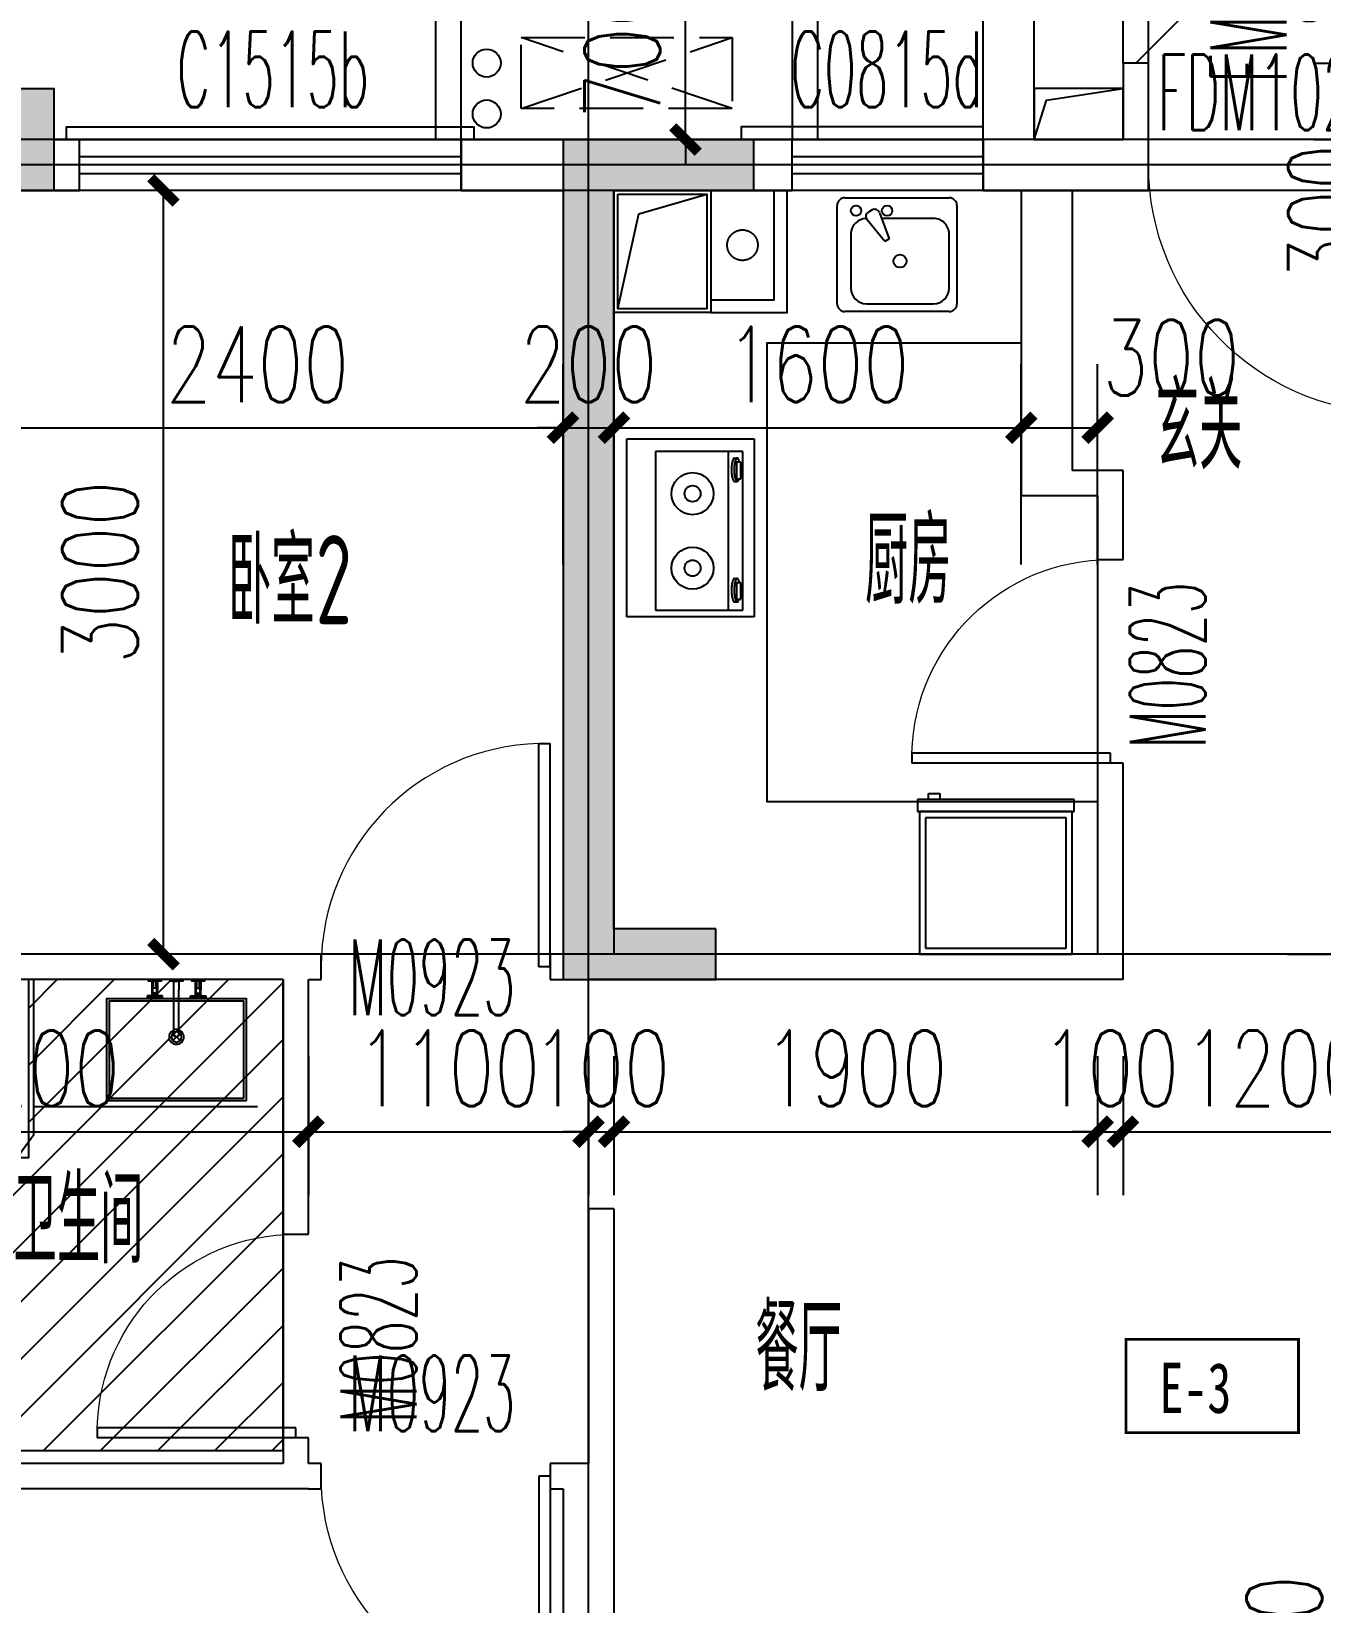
# Model space of a CAD drawing. Extents: x -59851 to 653804, y -249523 to 437614.
# Drawn here: x -29302 to -24238, y 12159 to 18330 of the extents above; entities that cross this region are included whole.
import ezdxf

# ---------------------------------------------------------------- set-up
doc = ezdxf.new("R2010")
doc.units = 0
doc.header["$LTSCALE"] = 1000
doc.header["$MEASUREMENT"] = 0
for name, pattern in [('CONTINOUS', [0]), ('DASH', [0.35, 0.25, -0.1]), ('PS', [3200, 1500, -200, 1500])]:
    doc.linetypes.add(name, pattern=pattern)
for name, color, linetype in [('_S-YS(雨水管)', 3, 'Continuous'), ('_S-空调立管', 7, 'Continuous'), ('A-Lvtry（卫生间）', 5, 'Continuous'), ('A-Lvtry（厨房）', 5, 'CONTINOUS'), ('A-洞口', 105, 'Continuous'), ('A-烟气道', 105, 'Continuous'), ('A-空调室外机', 5, 'DASH'), ('A-第三道尺寸线', 105, 'Continuous'), ('A-线脚看线', 9, 'Continuous'), ('A-降板区域', 251, 'Continuous'), ('DOOR_FIRE', 4, 'Continuous'), ('DOOR_FIRE_TEXT', 7, 'Continuous'), ('DOTE', 16, 'Continuous'), ('PS', 6, 'PS'), ('PUB_HATCH', 8, 'Continuous'), ('PUB_TEXT', 7, 'Continuous'), ('WALL', 2, 'Continuous'), ('WINDOW', 4, 'Continuous'), ('WINDOW_TEXT', 7, 'Continuous'), ('剪力墙', 6, 'Continuous'), ('户型标示', 7, 'Continuous'), ('栏杆', 142, 'Continuous')]:
    doc.layers.add(name, color=color, linetype=linetype)
doc.layers.add('A-area(算全面积)', color=21, linetype='Continuous', plot=False)
doc.layers.add('A-area(算半面积)', color=23, linetype='Continuous', plot=False)
doc.styles.add('_TCH_DIM_T3', font='SIMPLEX.shx', dxfattribs={"width": 0.705882, "bigfont": 'GBCBIG.shx'})
doc.styles.add('_TCH_WINDOW', font='SIMPLEX.shx', dxfattribs={"width": 0.7, "height": 3.5, "bigfont": 'GBCBIG.shx'})
doc.styles.get("Standard").update_dxf_attribs({"font": 'gbenor.shx', "width": 0.7, "bigfont": 'gbcbig.shx'})
doc.styles.add('黑体', font='simhei.ttf', dxfattribs={"width": 0.7})
doc.dimstyles.new('_TCH_ARCH&&100', dxfattribs={"dimtxt": 297.5, "dimasz": 100, "dimexe": 250, "dimexo": 300, "dimgap": 100, "dimtad": 1, "dimdec": 0, "dimzin": 0, "dimdsep": 46, "dimtxsty": '_TCH_DIM_T3', "dimblk": 'ARCHTICK', "dimcen": 0.09, "dimclrt": 7, "dimazin": 2, "dimtfac": 1, "dimtdec": 0, "dimtix": 1, "dimtmove": 2, "dimatfit": 3, "dimfxl": 0, "dimtolj": 1, "dimtzin": 0, "dimarcsym": 0})

# ---------------------------------------------------------------- blocks, each defined once
blk = doc.blocks.new('jgjlq030328')
at = {"layer": 'PUB_HATCH'}
for points in [[(-276135, 17211.9), (-275535, 17211.9), (-275535, 16811.9), (-276135, 16811.9)], [(-272935, 13911.9), (-273335, 13911.9), (-273335, 16811.9), (-272785, 16811.9), (-272785, 17011.9), (-273535, 17011.9), (-273535, 13711.9), (-273335, 13711.9), (-272935, 13711.9)]]:
    blk.add_hatch(color=256, dxfattribs=at).paths.add_polyline_path(points)
at = {"layer": '剪力墙'}
for points in [[(-276135, 17211.9), (-275535, 17211.9), (-275535, 16811.9), (-276135, 16811.9)], [(-272935, 13911.9), (-273335, 13911.9), (-273335, 16811.9), (-272785, 16811.9), (-272785, 17011.9), (-273535, 17011.9), (-273535, 13711.9), (-273335, 13711.9), (-272935, 13711.9)]]:
    blk.add_lwpolyline(points, close=True, dxfattribs=at)
blk = doc.blocks.new('zhouxianssceng0329')
at = {"layer": 'DOTE'}
for p, q in [((-27113.7, 132089.9), (-27113.7, 156469.4)), ((-3313.7, 143398.2), (-44988.6, 143398.2)), ((5501.3, 143298.2), (-44988.6, 143298.2)), ((5501.3, 140298.2), (-44988.6, 140298.2))]:
    blk.add_line(p, q, dxfattribs=at)
blk = doc.blocks.new('ktswaj')
at = {"linetype": 'DASH'}
blk.add_lwpolyline([(15990.1, 179082.6), (15990.1, 178253.3), (16268.4, 178253.3), (16268.4, 179082.6)], close=True, dxfattribs=at)
for points in [[(15990.1, 179082.6), (16268.4, 178253.3)], [(15990.1, 178253.3), (16268.4, 179082.6)]]:
    blk.add_lwpolyline(points, dxfattribs=at)
blk = doc.blocks.new('A3ktsjw')
at = {"layer": '栏杆'}
for points in [[(-26114.3, 169534.8), (-26114.3, 170234.8), (-24614.3, 170234.8), (-24614.3, 169534.8)], [(-26014.3, 169534.8), (-26014.3, 170134.8), (-24714.3, 170134.8), (-24714.3, 169534.8)]]:
    blk.add_lwpolyline(points, dxfattribs=at)
at = {"layer": 'A-空调室外机', "extrusion": (0, 0, -1), "zscale": -1, "rotation": 90}
blk.add_blockref('ktswaj', (204032.2, 153666.4), dxfattribs=at)
blk = doc.blocks.new('ssxianjiao0329')
at = {"layer": 'A-线脚看线'}
for points in [[(-29163.7, 143498.2), (-29163.7, 143548.2), (-27563.7, 143548.2), (-27563.7, 143498.2)], [(-25563.6, 143498.2), (-25563.6, 143548.2), (-26513.6, 143548.2), (-26513.6, 143498.2)]]:
    blk.add_lwpolyline(points, dxfattribs=at)
blk = doc.blocks.new('$DorLib2D$00000116')
at = {"color": 0}
for p, q in [((-0.5, 0), (-0.1464, 0.3536)), ((0.5, 0), (0.1464, 0.3536))]:
    blk.add_line(p, q, dxfattribs=at)
for centre, start, end in [((-0.5, 0), 0, 45), ((0.5, 0), 135, 180)]:
    blk.add_arc(centre, 0.5, start, end, dxfattribs=at)
blk = doc.blocks.new('hhhhxintongqutong0329')
at = {"layer": 'A-area(算全面积)'}
blk.add_lwpolyline([(-37213.7, 20182.6), (-37213.7, 20182.6), (-37213.7, 20182.6), (-37213.7, 16782.6), (-34663.7, 16782.6), (-34663.7, 16782.6), (-33413.7, 16782.6), (-33413.7, 16782.6), (-31813.7, 16782.6), (-31813.7, 16982.6), (-31213.7, 16982.6), (-31213.7, 13682.6), (-29813.7, 13682.6), (-29813.7, 16982.6), (-29213.7, 16982.6), (-29213.7, 16782.6), (-27713.6, 16782.6), (-27713.6, 16782.6), (-26463.7, 16782.6), (-26463.7, 16782.6), (-25563.6, 16782.6), (-25563.7, 18382.6), (-22113.7, 18382.6), (-22113.7, 20182.6)], close=True, dxfattribs=at)
at = {"layer": 'A-洞口'}
blk.add_lwpolyline([(-25013.7, 16982.6), (-25363.7, 16982.6), (-25363.7, 16782.6), (-25013.7, 16782.6)], close=True, dxfattribs=at)
blk.add_lwpolyline([(-25363.7, 16782.6), (-25314, 16936.8), (-25013.7, 16982.6)], dxfattribs=at)
at = {"layer": 'DOOR_FIRE'}
for p, q in [((-25013.7, 17082.6), (-25013.7, 17882.6)), ((-24913.7, 17082.6), (-24913.7, 17882.6))]:
    blk.add_line(p, q, dxfattribs=at)
at = {"layer": 'WALL'}
for p, q in [((-25563.7, 16582.6), (-25563.7, 18382.6)), ((-25363.7, 16782.6), (-25363.7, 18182.6)), ((-24913.7, 17082.6), (-25013.7, 17082.6)), ((-25013.7, 17082.6), (-25013.7, 16782.6)), ((-24913.7, 16582.6), (-24913.7, 17082.6)), ((-25363.7, 16782.6), (-25013.7, 16782.6)), ((-25563.7, 16582.6), (-24913.7, 16582.6))]:
    blk.add_line(p, q, dxfattribs=at)
at = {"layer": 'DOOR_FIRE', "xscale": -800, "yscale": 800, "zscale": 100, "rotation": 270}
blk.add_blockref('$DorLib2D$00000116', (-24963.7, 17482.6), dxfattribs=at)
at = {"layer": 'DOOR_FIRE_TEXT', "style": '_TCH_WINDOW', "width": 0.494118}
blk.add_text('FM', height=297.5, rotation=90, dxfattribs=at).set_placement((-24372.4, 17004.6))
blk = doc.blocks.new('zt1')
at = {"layer": 'A-Lvtry（卫生间）', "linetype": 'Continuous'}
for p, q in [((-700, 0), (0, 0)), ((-700, -500), (-700, 0)), ((0, 0), (0, -500)), ((0, -500), (-700, -500))]:
    blk.add_line(p, q, dxfattribs=at)
at = {"layer": 'A-Lvtry（卫生间）'}
for p, q in [((-673.5, -113.1), (-673.5, -455.5)), ((-50.7, -113.1), (-673.5, -113.1)), ((-50.7, -455.5), (-50.7, -113.1)), ((-673.5, -399.8), (-50.7, -399.8)), ((-640.9, -422.1), (-640.8, -433.8)), ((-565.7, -431.5), (-630.4, -431.5)), ((-630.4, -431.5), (-630.4, -448.2)), ((-565.7, -448.2), (-565.7, -431.5)), ((-549.1, -423.2), (-549.1, -433.7)), ((-167.9, -422.1), (-167.8, -433.8)), ((-157.4, -431.5), (-157.4, -448.2)), ((-92.7, -431.5), (-157.4, -431.5)), ((-92.7, -448.2), (-92.7, -431.5)), ((-76.1, -423.2), (-76.1, -433.7)), ((-673.5, -455.5), (-50.7, -455.5)), ((-630.4, -448.2), (-565.7, -448.2)), ((-157.4, -448.2), (-92.7, -448.2))]:
    blk.add_line(p, q, dxfattribs=at)
for points in [[(-549.1, -423.2, 0.259034), (-551, -419.8, 0.076276), (-562.5, -414.9, 0.036515), (-576.1, -412.4, 0.026615), (-594.9, -411.4, 0.026615), (-613.8, -412.4, 0.036515), (-627.3, -414.9, 0.076276), (-638.9, -419.8, 0.259034), (-640.8, -423.2, 0.078462), (-640.6, -424.5, 0.056762)], [(-549.1, -433.7, 0.259034), (-551, -430.3, 0.076276), (-562.5, -425.4, 0.036515), (-576.1, -422.9, 0.026615), (-594.9, -421.9, 0.026615), (-613.8, -422.9, 0.036515), (-627.3, -425.4, 0.076276), (-638.9, -430.3, 0.259034), (-640.8, -433.7, 0.259034), (-638.9, -437.2, 0.056762), (-630.4, -441.2, 0.036515)], [(-76.1, -423.2, 0.259034), (-78, -419.8, 0.076276), (-89.5, -414.9, 0.036515), (-103.1, -412.4, 0.026615), (-121.9, -411.4, 0.026615), (-140.8, -412.4, 0.036515), (-154.3, -414.9, 0.076276), (-165.9, -419.8, 0.259034), (-167.8, -423.2, 0.078462), (-167.6, -424.5, 0.056762)], [(-76.1, -433.7, 0.259034), (-78, -430.3, 0.076276), (-89.5, -425.4, 0.036515), (-103.1, -422.9, 0.026615), (-121.9, -421.9, 0.026615), (-140.8, -422.9, 0.036515), (-154.3, -425.4, 0.076276), (-165.9, -430.3, 0.259034), (-167.8, -433.7, 0.259034), (-165.9, -437.2, 0.056762), (-157.4, -441.2, 0.036515)], [(-565.7, -442.9, 0.008736), (-562.5, -442.1, 0.076276), (-551, -437.2, 0.259034), (-549.1, -433.7, 0.259034)], [(-92.7, -442.9, 0.008736), (-89.5, -442.1, 0.076276), (-78, -437.2, 0.259034), (-76.1, -433.7, 0.259034)]]:
    blk.add_lwpolyline(points, format="xyb", dxfattribs=at)
at = {"layer": 'A-Lvtry（卫生间）', "linetype": 'Continuous'}
for centre, radius in [((-508.4, -258.5), 82.5), ((-215.8, -258.5), 82.5), ((-508.4, -258.5), 31.6), ((-215.8, -258.5), 31.6)]:
    blk.add_circle(centre, radius, dxfattribs=at)
at = {"layer": 'A-Lvtry（卫生间）', "width": 0.8, "flags": 9}
for tag in ['YSIZE', 'XSIZE']:
    blk.add_attdef(tag, (-350, 0), '', height=0.5, dxfattribs=at)
blk = doc.blocks.new('t4')
at = {"layer": 'A-Lvtry（卫生间）'}
for p, q in [((3876514.8, 2551819.5), (3876514.8, 2552229.1)), ((3876545.3, 2552259.6), (3876931.4, 2552259.6)), ((3876961.9, 2552229.1), (3876961.9, 2551819.5)), ((3876819.6, 2552205.6), (3876606.3, 2552205.6)), ((3876545.3, 2552144.6), (3876545.3, 2551880.5)), ((3876790.3, 2552072.2), (3876875.1, 2552142)), ((3876913.8, 2552122.3), (3876905.6, 2552136.5)), ((3876800.4, 2552054.6), (3876790.3, 2552072.2)), ((3876903.3, 2552093.1), (3876800.4, 2552054.6)), ((3876880.6, 2551880.5), (3876880.6, 2552084.6)), ((3876931.4, 2551789), (3876545.3, 2551789)), ((3876606.3, 2551819.5), (3876819.6, 2551819.5))]:
    blk.add_line(p, q, dxfattribs=at)
for centre, major_axis, start_param, end_param in [((3876545.3, 2552229.1), (-21.6, 21.6), -0.785398, 0.785398), ((3876931.4, 2552229.1), (-21.6, 21.6), 3.926991, 5.497787), ((3876606.3, 2552144.6), (-43.1, 43.1), -0.785398, 0.785398), ((3876819.6, 2552144.6), (43.1, 43.1), 5.497787, 7.068583), ((3876911.1, 2552185.3), (-14.4, 14.4), 4.712389, 10.995574), ((3876888, 2552126.3), (14.4, 14.4), 6.021386, 7.757331), ((3876896.2, 2552112.2), (-14.4, 14.4), 2.714645, 4.45059), ((3876713, 2552012.6), (18, 18), 6.283185283897186, 12.56637059107677), ((3876911.1, 2552063.4), (14.4, 14.4), 6.283185283893945, 12.56637059107353), ((3876606.3, 2551880.5), (-43.1, 43.1), 0.785398, 2.356194), ((3876819.6, 2551880.5), (-43.1, 43.1), 2.356194, 3.926991), ((3876545.3, 2551819.5), (21.6, 21.6), 2.356194, 3.926991), ((3876931.4, 2551819.5), (-21.6, 21.6), 2.356194, 3.926991)]:
    blk.add_ellipse(centre, major_axis=major_axis, ratio=1, start_param=start_param, end_param=end_param, dxfattribs=at)
blk = doc.blocks.new('BX1')
at = {"layer": 'A-Lvtry（卫生间）'}
for p, q in [((-560, 8), (-607.7, 8)), ((-607.7, 8), (-607.7, -608)), ((-560, -608), (-560, 8)), ((0, 0), (-560, 0)), ((0, -600), (0, 0)), ((-560, 0), (-560, -600)), ((-24, -24), (-536, -24)), ((-536, -24), (-536, -576)), ((-24, -576), (-24, -24)), ((-631.1, -564.3), (-631.1, -520)), ((-631.1, -520), (-607.7, -520)), ((-607.7, -520), (-607.7, -564.3)), ((-607.7, -564.3), (-631.1, -564.3)), ((-607.7, -608), (-560, -608)), ((-560, -600), (0, -600)), ((-536, -576), (-24, -576))]:
    blk.add_line(p, q, dxfattribs=at)
blk = doc.blocks.new('A$C12CE3BE6')
at = {"ltscale": 10}
for p, q in [((180, 469), (200, 469)), ((180, 412), (180, 435)), ((182.5, 422), (182.5, 442)), ((197.5, 442), (182.5, 442)), ((184.5, 442), (184.5, 469)), ((195.5, 442), (195.5, 469)), ((197.5, 422), (197.5, 442)), ((200, 412), (200, 435)), ((285.2, 469), (265.2, 469)), ((265.2, 260), (265.2, 435)), ((285.2, 260), (285.2, 435)), ((370, 469), (350, 469)), ((350, 412), (350, 435)), ((352.5, 422), (352.5, 442)), ((352.5, 442), (367.5, 442)), ((354.5, 442), (354.5, 469)), ((365.5, 442), (365.5, 469)), ((367.5, 422), (367.5, 442)), ((370, 412), (370, 435)), ((220, 412), (160, 412)), ((160, 412), (160, 405)), ((220, 405), (160, 405)), ((197.5, 422), (182.5, 422)), ((187, 412), (187, 422)), ((193, 412), (193, 422)), ((220, 405), (220, 412)), ((330, 412), (390, 412)), ((330, 405), (330, 412)), ((330, 405), (390, 405)), ((352.5, 422), (367.5, 422)), ((357, 412), (357, 422)), ((363, 412), (363, 422)), ((390, 412), (390, 405))]:
    blk.add_line(p, q, dxfattribs=at)
for p, q in [((260.9, 235.9), (289.1, 264.1)), ((260.9, 264.1), (289.1, 235.9))]:
    blk.add_line(p, q)
for points in [[(200, 435), (200, 469), (215, 469), (215, 475), (165, 475), (165, 469), (180, 469), (180, 435)], [(285.2, 435), (285.2, 469), (299.8, 469), (299.8, 475), (250.2, 475), (250.2, 469), (265.2, 469), (265.2, 435)], [(370, 435), (370, 469), (385, 469), (385, 475), (335, 475), (335, 469), (350, 469), (350, 435)]]:
    blk.add_lwpolyline(points, dxfattribs=at)
for points in [[(0, 0), (0, 400), (550, 400), (550, 0)], [(10, 10), (10, 390), (540, 390), (540, 10)]]:
    blk.add_lwpolyline(points, close=True)
for centre in [(190, 408.5), (360, 408.5)]:
    blk.add_circle(centre, 3.5, dxfattribs=at)
for radius in [29.1, 20]:
    blk.add_circle((275, 250), radius)
blk.add_arc((275.2, 260), 10, 180, 0, dxfattribs=at)
blk = doc.blocks.new('$DorLib2D$00000001')
for p, q in [((0.45, 0.975), (0.5, 0.975)), ((0.45, 0), (0.45, 0.975)), ((0.5, 0), (0.5, 0.975)), ((0.5, 0), (0.45, 0))]:
    blk.add_line(p, q)
at = {"lineweight": 13}
blk.add_arc((0.475, 0), 0.975, 91.46928, 180, dxfattribs=at)
blk = doc.blocks.new('$TCHSYS$WIN2D')
for p, q in [((-0.5, 0.5), (0.5, 0.5)), ((-0.5, 0.5), (-0.5, -0.5)), ((0.5, 0.5), (0.5, -0.5)), ((0.5, 0.1667), (-0.5, 0.1667)), ((0.5, -0.1667), (-0.5, -0.1667)), ((-0.5, -0.5), (0.5, -0.5))]:
    blk.add_line(p, q)
blk = doc.blocks.new('_ArchTick')
at = {"color": 0, "linetype": 'ByBlock', "const_width": 0.4}
blk.add_lwpolyline([(-0.5, -0.5), (0.5, 0.5)], dxfattribs=at)
blk = doc.blocks.new('*D742')
at = {"layer": 'A-第三道尺寸线', "color": 0, "lineweight": -2, "transparency": 16777216}
for p, q in [((-70533, -37901.8), (-70047.2, -37901.8)), ((-70297.2, -43501.8), (-70297.2, -37901.8)), ((-70533, -43501.8), (-70047.2, -43501.8))]:
    blk.add_line(p, q, dxfattribs=at)
at = {"layer": 'Defpoints', "color": 0, "transparency": 16777216}
for p in [(-70833, -37901.8), (-70297.2, -37901.8), (-70833, -43501.8)]:
    blk.add_point(p, dxfattribs=at)
at = {"layer": 'A-第三道尺寸线', "color": 0, "lineweight": -2, "transparency": 16777216, "xscale": 100, "yscale": 100, "zscale": 100}
for p, rotation in [((-70297.2, -37901.8), 90), ((-70297.2, -43501.8), 270)]:
    blk.add_blockref('_ArchTick', p, dxfattribs=dict(at, rotation=rotation))
at = {"layer": 'A-第三道尺寸线', "color": 7, "transparency": 16777216, "insert": (-70546, -40701.8), "char_height": 297.5, "attachment_point": 5, "rotation": 90, "style": '_TCH_DIM_T3'}
blk.add_mtext('\\A1;5600', dxfattribs=at)
blk = doc.blocks.new('*D743')
at = {"layer": 'A-第三道尺寸线', "color": 0, "lineweight": -2, "transparency": 16777216}
for p, q in [((-75779, -36371.8), (-75779, -35584)), ((-73379, -36371.8), (-73379, -35584)), ((-75779, -35834), (-73379, -35834))]:
    blk.add_line(p, q, dxfattribs=at)
at = {"layer": 'Defpoints', "color": 0, "transparency": 16777216}
for p in [(-73379, -35834), (-75779, -36671.8), (-73379, -36671.8)]:
    blk.add_point(p, dxfattribs=at)
at = {"layer": 'A-第三道尺寸线', "color": 0, "lineweight": -2, "transparency": 16777216, "xscale": 100, "yscale": 100, "zscale": 100, "rotation": 180}
blk.add_blockref('_ArchTick', (-75779, -35834), dxfattribs=at)
at = {"layer": 'A-第三道尺寸线', "color": 0, "lineweight": -2, "transparency": 16777216, "xscale": 100, "yscale": 100, "zscale": 100}
blk.add_blockref('_ArchTick', (-73379, -35834), dxfattribs=at)
at = {"layer": 'A-第三道尺寸线', "color": 7, "transparency": 16777216, "insert": (-74579, -35585.2), "char_height": 297.5, "attachment_point": 5, "style": '_TCH_DIM_T3'}
blk.add_mtext('\\A1;2400', dxfattribs=at)
blk = doc.blocks.new('*D744')
at = {"layer": 'A-第三道尺寸线', "color": 0, "lineweight": -2, "transparency": 16777216}
for p, q in [((-73379, -36371.8), (-73379, -35584)), ((-73179, -36371.8), (-73179, -35584)), ((-73379, -35834), (-73479, -35834)), ((-73379, -35834), (-73179, -35834)), ((-73179, -35834), (-73079, -35834))]:
    blk.add_line(p, q, dxfattribs=at)
at = {"layer": 'Defpoints', "color": 0, "transparency": 16777216}
for p in [(-73179, -35834), (-73379, -36671.8), (-73179, -36671.8)]:
    blk.add_point(p, dxfattribs=at)
at = {"layer": 'A-第三道尺寸线', "color": 0, "lineweight": -2, "transparency": 16777216, "xscale": 100, "yscale": 100, "zscale": 100}
blk.add_blockref('_ArchTick', (-73379, -35834), dxfattribs=at)
at = {"layer": 'A-第三道尺寸线', "color": 0, "lineweight": -2, "transparency": 16777216, "xscale": 100, "yscale": 100, "zscale": 100, "rotation": 180}
blk.add_blockref('_ArchTick', (-73179, -35834), dxfattribs=at)
at = {"layer": 'A-第三道尺寸线', "color": 7, "transparency": 16777216, "insert": (-73279, -35585.2), "char_height": 297.5, "attachment_point": 5, "style": '_TCH_DIM_T3'}
blk.add_mtext('\\A1;200', dxfattribs=at)
blk = doc.blocks.new('*D745')
at = {"layer": 'A-第三道尺寸线', "color": 0, "lineweight": -2, "transparency": 16777216}
for p, q in [((-73179, -36371.8), (-73179, -35584)), ((-71579, -36371.8), (-71579, -35584)), ((-73179, -35834), (-71579, -35834))]:
    blk.add_line(p, q, dxfattribs=at)
at = {"layer": 'Defpoints', "color": 0, "transparency": 16777216}
for p in [(-71579, -35834), (-73179, -36671.8), (-71579, -36671.8)]:
    blk.add_point(p, dxfattribs=at)
at = {"layer": 'A-第三道尺寸线', "color": 0, "lineweight": -2, "transparency": 16777216, "xscale": 100, "yscale": 100, "zscale": 100, "rotation": 180}
blk.add_blockref('_ArchTick', (-73179, -35834), dxfattribs=at)
at = {"layer": 'A-第三道尺寸线', "color": 0, "lineweight": -2, "transparency": 16777216, "xscale": 100, "yscale": 100, "zscale": 100}
blk.add_blockref('_ArchTick', (-71579, -35834), dxfattribs=at)
at = {"layer": 'A-第三道尺寸线', "color": 7, "transparency": 16777216, "insert": (-72379, -35585.2), "char_height": 297.5, "attachment_point": 5, "style": '_TCH_DIM_T3'}
blk.add_mtext('\\A1;1600', dxfattribs=at)
blk = doc.blocks.new('*D746')
at = {"layer": 'A-第三道尺寸线', "color": 0, "lineweight": -2, "transparency": 16777216}
for p, q in [((-71579, -36371.8), (-71579, -35584)), ((-71279, -36371.8), (-71279, -35584)), ((-71579, -35834), (-71279, -35834))]:
    blk.add_line(p, q, dxfattribs=at)
at = {"layer": 'Defpoints', "color": 0, "transparency": 16777216}
for p in [(-71279, -35834), (-71579, -36671.8), (-71279, -36671.8)]:
    blk.add_point(p, dxfattribs=at)
at = {"layer": 'A-第三道尺寸线', "color": 0, "lineweight": -2, "transparency": 16777216, "xscale": 100, "yscale": 100, "zscale": 100, "rotation": 180}
blk.add_blockref('_ArchTick', (-71579, -35834), dxfattribs=at)
at = {"layer": 'A-第三道尺寸线', "color": 0, "lineweight": -2, "transparency": 16777216, "xscale": 100, "yscale": 100, "zscale": 100}
blk.add_blockref('_ArchTick', (-71279, -35834), dxfattribs=at)
at = {"layer": 'A-第三道尺寸线', "color": 7, "transparency": 16777216, "insert": (-70990, -35559), "char_height": 297.5, "attachment_point": 5, "style": '_TCH_DIM_T3'}
blk.add_mtext('\\A1;300', dxfattribs=at)
blk = doc.blocks.new('*D747')
at = {"layer": 'A-第三道尺寸线', "color": 0, "lineweight": -2, "transparency": 16777216}
for p, q in [((-76579, -38301.8), (-76579, -38849)), ((-74379, -38301.8), (-74379, -38849)), ((-76579, -38599), (-74379, -38599))]:
    blk.add_line(p, q, dxfattribs=at)
at = {"layer": 'Defpoints', "color": 0, "transparency": 16777216}
for p in [(-76579, -38001.8), (-74379, -38001.8), (-74379, -38599)]:
    blk.add_point(p, dxfattribs=at)
at = {"layer": 'A-第三道尺寸线', "color": 0, "lineweight": -2, "transparency": 16777216, "xscale": 100, "yscale": 100, "zscale": 100, "rotation": 180}
blk.add_blockref('_ArchTick', (-76579, -38599), dxfattribs=at)
at = {"layer": 'A-第三道尺寸线', "color": 0, "lineweight": -2, "transparency": 16777216, "xscale": 100, "yscale": 100, "zscale": 100}
blk.add_blockref('_ArchTick', (-74379, -38599), dxfattribs=at)
at = {"layer": 'A-第三道尺寸线', "color": 7, "transparency": 16777216, "insert": (-75479, -38350.2), "char_height": 297.5, "attachment_point": 5, "style": '_TCH_DIM_T3'}
blk.add_mtext('\\A1;2200', dxfattribs=at)
blk = doc.blocks.new('*D748')
at = {"layer": 'A-第三道尺寸线', "color": 0, "lineweight": -2, "transparency": 16777216}
for p, q in [((-74379, -38301.8), (-74379, -38849)), ((-73279, -38301.8), (-73279, -38849)), ((-74379, -38599), (-73279, -38599))]:
    blk.add_line(p, q, dxfattribs=at)
at = {"layer": 'Defpoints', "color": 0, "transparency": 16777216}
for p in [(-74379, -38001.8), (-73279, -38001.8), (-73279, -38599)]:
    blk.add_point(p, dxfattribs=at)
at = {"layer": 'A-第三道尺寸线', "color": 0, "lineweight": -2, "transparency": 16777216, "xscale": 100, "yscale": 100, "zscale": 100, "rotation": 180}
blk.add_blockref('_ArchTick', (-74379, -38599), dxfattribs=at)
at = {"layer": 'A-第三道尺寸线', "color": 0, "lineweight": -2, "transparency": 16777216, "xscale": 100, "yscale": 100, "zscale": 100}
blk.add_blockref('_ArchTick', (-73279, -38599), dxfattribs=at)
at = {"layer": 'A-第三道尺寸线', "color": 7, "transparency": 16777216, "insert": (-73829, -38350.2), "char_height": 297.5, "attachment_point": 5, "style": '_TCH_DIM_T3'}
blk.add_mtext('\\A1;1100', dxfattribs=at)
blk = doc.blocks.new('*D749')
at = {"layer": 'A-第三道尺寸线', "color": 0, "lineweight": -2, "transparency": 16777216}
for p, q in [((-73279, -38301.8), (-73279, -38849)), ((-73179, -38301.8), (-73179, -38849)), ((-73279, -38599), (-73379, -38599)), ((-73279, -38599), (-73179, -38599)), ((-73179, -38599), (-73079, -38599))]:
    blk.add_line(p, q, dxfattribs=at)
at = {"layer": 'Defpoints', "color": 0, "transparency": 16777216}
for p in [(-73279, -38001.8), (-73179, -38001.8), (-73179, -38599)]:
    blk.add_point(p, dxfattribs=at)
at = {"layer": 'A-第三道尺寸线', "color": 0, "lineweight": -2, "transparency": 16777216, "xscale": 100, "yscale": 100, "zscale": 100}
blk.add_blockref('_ArchTick', (-73279, -38599), dxfattribs=at)
at = {"layer": 'A-第三道尺寸线', "color": 0, "lineweight": -2, "transparency": 16777216, "xscale": 100, "yscale": 100, "zscale": 100, "rotation": 180}
blk.add_blockref('_ArchTick', (-73179, -38599), dxfattribs=at)
at = {"layer": 'A-第三道尺寸线', "color": 7, "transparency": 16777216, "insert": (-73229, -38350.2), "char_height": 297.5, "attachment_point": 5, "style": '_TCH_DIM_T3'}
blk.add_mtext('\\A1;100', dxfattribs=at)
blk = doc.blocks.new('*D750')
at = {"layer": 'A-第三道尺寸线', "color": 0, "lineweight": -2, "transparency": 16777216}
for p, q in [((-73179, -38301.8), (-73179, -38849)), ((-71279, -38301.8), (-71279, -38849)), ((-73179, -38599), (-71279, -38599))]:
    blk.add_line(p, q, dxfattribs=at)
at = {"layer": 'Defpoints', "color": 0, "transparency": 16777216}
for p in [(-73179, -38001.8), (-71279, -38001.8), (-71279, -38599)]:
    blk.add_point(p, dxfattribs=at)
at = {"layer": 'A-第三道尺寸线', "color": 0, "lineweight": -2, "transparency": 16777216, "xscale": 100, "yscale": 100, "zscale": 100, "rotation": 180}
blk.add_blockref('_ArchTick', (-73179, -38599), dxfattribs=at)
at = {"layer": 'A-第三道尺寸线', "color": 0, "lineweight": -2, "transparency": 16777216, "xscale": 100, "yscale": 100, "zscale": 100}
blk.add_blockref('_ArchTick', (-71279, -38599), dxfattribs=at)
at = {"layer": 'A-第三道尺寸线', "color": 7, "transparency": 16777216, "insert": (-72229, -38350.2), "char_height": 297.5, "attachment_point": 5, "style": '_TCH_DIM_T3'}
blk.add_mtext('\\A1;1900', dxfattribs=at)
blk = doc.blocks.new('*D751')
at = {"layer": 'A-第三道尺寸线', "color": 0, "lineweight": -2, "transparency": 16777216}
for p, q in [((-71279, -38301.8), (-71279, -38849)), ((-71179, -38301.8), (-71179, -38849)), ((-71279, -38599), (-71379, -38599)), ((-71279, -38599), (-71179, -38599)), ((-71179, -38599), (-71079, -38599))]:
    blk.add_line(p, q, dxfattribs=at)
at = {"layer": 'Defpoints', "color": 0, "transparency": 16777216}
for p in [(-71279, -38001.8), (-71179, -38001.8), (-71179, -38599)]:
    blk.add_point(p, dxfattribs=at)
at = {"layer": 'A-第三道尺寸线', "color": 0, "lineweight": -2, "transparency": 16777216, "xscale": 100, "yscale": 100, "zscale": 100}
blk.add_blockref('_ArchTick', (-71279, -38599), dxfattribs=at)
at = {"layer": 'A-第三道尺寸线', "color": 0, "lineweight": -2, "transparency": 16777216, "xscale": 100, "yscale": 100, "zscale": 100, "rotation": 180}
blk.add_blockref('_ArchTick', (-71179, -38599), dxfattribs=at)
at = {"layer": 'A-第三道尺寸线', "color": 7, "transparency": 16777216, "insert": (-71229, -38350.2), "char_height": 297.5, "attachment_point": 5, "style": '_TCH_DIM_T3'}
blk.add_mtext('\\A1;100', dxfattribs=at)
blk = doc.blocks.new('*D752')
at = {"layer": 'A-第三道尺寸线', "color": 0, "lineweight": -2, "transparency": 16777216}
for p, q in [((-71179, -38301.8), (-71179, -38849)), ((-69979, -38301.8), (-69979, -38849)), ((-71179, -38599), (-69979, -38599))]:
    blk.add_line(p, q, dxfattribs=at)
at = {"layer": 'Defpoints', "color": 0, "transparency": 16777216}
for p in [(-71179, -38001.8), (-69979, -38001.8), (-69979, -38599)]:
    blk.add_point(p, dxfattribs=at)
at = {"layer": 'A-第三道尺寸线', "color": 0, "lineweight": -2, "transparency": 16777216, "xscale": 100, "yscale": 100, "zscale": 100, "rotation": 180}
blk.add_blockref('_ArchTick', (-71179, -38599), dxfattribs=at)
at = {"layer": 'A-第三道尺寸线', "color": 0, "lineweight": -2, "transparency": 16777216, "xscale": 100, "yscale": 100, "zscale": 100}
blk.add_blockref('_ArchTick', (-69979, -38599), dxfattribs=at)
at = {"layer": 'A-第三道尺寸线', "color": 7, "transparency": 16777216, "insert": (-70579, -38350.3), "char_height": 297.5, "attachment_point": 5, "style": '_TCH_DIM_T3'}
blk.add_mtext('\\A1;1200', dxfattribs=at)
blk = doc.blocks.new('*D753')
at = {"layer": 'A-第三道尺寸线', "color": 0, "lineweight": -2, "transparency": 16777216}
for p, q in [((-75729, -40001.8), (-76191.7, -40001.8)), ((-75941.7, -43501.8), (-75941.7, -40001.8)), ((-75729, -43501.8), (-76191.7, -43501.8))]:
    blk.add_line(p, q, dxfattribs=at)
at = {"layer": 'Defpoints', "color": 0, "transparency": 16777216}
for p in [(-75941.7, -40001.8), (-75429, -40001.8), (-75429, -43501.8)]:
    blk.add_point(p, dxfattribs=at)
at = {"layer": 'A-第三道尺寸线', "color": 0, "lineweight": -2, "transparency": 16777216, "xscale": 100, "yscale": 100, "zscale": 100}
for p, rotation in [((-75941.7, -40001.8), 90), ((-75941.7, -43501.8), 270)]:
    blk.add_blockref('_ArchTick', p, dxfattribs=dict(at, rotation=rotation))
at = {"layer": 'A-第三道尺寸线', "color": 7, "transparency": 16777216, "insert": (-76190.5, -41751.8), "char_height": 297.5, "attachment_point": 5, "rotation": 90, "style": '_TCH_DIM_T3'}
blk.add_mtext('\\A1;3500', dxfattribs=at)
blk = doc.blocks.new('*D754')
at = {"layer": 'A-第三道尺寸线', "color": 0, "lineweight": -2, "transparency": 16777216}
for p, q in [((-75941.7, -39901.8), (-75941.7, -39801.8)), ((-75729, -39901.8), (-76191.7, -39901.8)), ((-75941.7, -40001.8), (-75941.7, -39901.8)), ((-75729, -40001.8), (-76191.7, -40001.8)), ((-75941.7, -40001.8), (-75941.7, -40101.8))]:
    blk.add_line(p, q, dxfattribs=at)
at = {"layer": 'Defpoints', "color": 0, "transparency": 16777216}
for p in [(-75941.7, -39901.8), (-75429, -39901.8), (-75429, -40001.8)]:
    blk.add_point(p, dxfattribs=at)
at = {"layer": 'A-第三道尺寸线', "color": 0, "lineweight": -2, "transparency": 16777216, "xscale": 100, "yscale": 100, "zscale": 100}
for p, rotation in [((-75941.7, -39901.8), 270), ((-75941.7, -40001.8), 90)]:
    blk.add_blockref('_ArchTick', p, dxfattribs=dict(at, rotation=rotation))
at = {"layer": 'A-第三道尺寸线', "color": 7, "transparency": 16777216, "insert": (-76190.5, -39951.8), "char_height": 297.5, "attachment_point": 5, "rotation": 90, "style": '_TCH_DIM_T3'}
blk.add_mtext('\\A1;100', dxfattribs=at)
blk = doc.blocks.new('*D755')
at = {"layer": 'A-第三道尺寸线', "color": 0, "lineweight": -2, "transparency": 16777216}
for p, q in [((-75729, -38001.8), (-76191.7, -38001.8)), ((-75941.7, -39901.8), (-75941.7, -38001.8)), ((-75729, -39901.8), (-76191.7, -39901.8))]:
    blk.add_line(p, q, dxfattribs=at)
at = {"layer": 'Defpoints', "color": 0, "transparency": 16777216}
for p in [(-75941.7, -38001.8), (-75429, -38001.8), (-75429, -39901.8)]:
    blk.add_point(p, dxfattribs=at)
at = {"layer": 'A-第三道尺寸线', "color": 0, "lineweight": -2, "transparency": 16777216, "xscale": 100, "yscale": 100, "zscale": 100}
for p, rotation in [((-75941.7, -38001.8), 90), ((-75941.7, -39901.8), 270)]:
    blk.add_blockref('_ArchTick', p, dxfattribs=dict(at, rotation=rotation))
at = {"layer": 'A-第三道尺寸线', "color": 7, "transparency": 16777216, "insert": (-76190.5, -38951.8), "char_height": 297.5, "attachment_point": 5, "rotation": 90, "style": '_TCH_DIM_T3'}
blk.add_mtext('\\A1;1900', dxfattribs=at)
blk = doc.blocks.new('*D756')
at = {"layer": 'A-第三道尺寸线', "color": 0, "lineweight": -2, "transparency": 16777216}
for p, q in [((-74829, -34901.8), (-75198.7, -34901.8)), ((-74948.7, -37901.8), (-74948.7, -34901.8)), ((-74829, -37901.8), (-75198.7, -37901.8))]:
    blk.add_line(p, q, dxfattribs=at)
at = {"layer": 'Defpoints', "color": 0, "transparency": 16777216}
for p in [(-74948.7, -34901.8), (-74529, -34901.8), (-74529, -37901.8)]:
    blk.add_point(p, dxfattribs=at)
at = {"layer": 'A-第三道尺寸线', "color": 0, "lineweight": -2, "transparency": 16777216, "xscale": 100, "yscale": 100, "zscale": 100}
for p, rotation in [((-74948.7, -34901.8), 90), ((-74948.7, -37901.8), 270)]:
    blk.add_blockref('_ArchTick', p, dxfattribs=dict(at, rotation=rotation))
at = {"layer": 'A-第三道尺寸线', "color": 7, "transparency": 16777216, "insert": (-75197.5, -36401.8), "char_height": 297.5, "attachment_point": 5, "rotation": 90, "style": '_TCH_DIM_T3'}
blk.add_mtext('\\A1;3000', dxfattribs=at)
blk = doc.blocks.new('e30505')
at = {"layer": '_S-YS(雨水管)'}
blk.add_lwpolyline([(-130172.7, 67143.6, 1), (-130282.7, 67143.6, 1)], format="xyb", close=True, dxfattribs=at)
at = {"layer": '_S-空调立管'}
blk.add_lwpolyline([(-130227.7, 67398.6, 1), (-130227.7, 67288.6, 1)], format="xyb", close=True, dxfattribs=at)
blk = doc.blocks.new('*D1150')
at = {"layer": 'A-第三道尺寸线', "color": 0, "lineweight": -2, "transparency": 16777216}
for p, q in [((-26732.4, 18605.7), (-26732.4, 18705.7)), ((-27148.2, 18605.7), (-26482.4, 18605.7)), ((-26732.4, 17905.7), (-26732.4, 18605.7)), ((-27148.2, 17905.7), (-26482.4, 17905.7)), ((-26732.4, 17905.7), (-26732.4, 17805.7))]:
    blk.add_line(p, q, dxfattribs=at)
at = {"layer": 'Defpoints', "color": 0, "transparency": 16777216}
for p in [(-27448.2, 18605.7), (-26732.4, 18605.7), (-27448.2, 17905.7)]:
    blk.add_point(p, dxfattribs=at)
at = {"layer": 'A-第三道尺寸线', "color": 0, "lineweight": -2, "transparency": 16777216, "xscale": 100, "yscale": 100, "zscale": 100}
for p, rotation in [((-26732.4, 18605.7), 270), ((-26732.4, 17905.7), 90)]:
    blk.add_blockref('_ArchTick', p, dxfattribs=dict(at, rotation=rotation))
at = {"layer": 'A-第三道尺寸线', "color": 7, "transparency": 16777216, "insert": (-26981.2, 18255.7), "char_height": 297.5, "attachment_point": 5, "rotation": 90, "style": '_TCH_DIM_T3'}
blk.add_mtext('\\A1;700', dxfattribs=at)
blk = doc.blocks.new('*D2001')
at = {"layer": 'A-第三道尺寸线', "color": 0, "lineweight": -2, "transparency": 16777216}
for p, q in [((-24263.5, 18205.7), (-23691.6, 18205.7)), ((-23941.6, 17905.7), (-23941.6, 18205.7)), ((-24263.5, 17905.7), (-23691.6, 17905.7))]:
    blk.add_line(p, q, dxfattribs=at)
at = {"layer": 'Defpoints', "color": 0, "transparency": 16777216}
for p in [(-24563.5, 18205.7), (-23941.6, 18205.7), (-24563.5, 17905.7)]:
    blk.add_point(p, dxfattribs=at)
at = {"layer": 'A-第三道尺寸线', "color": 0, "lineweight": -2, "transparency": 16777216, "xscale": 100, "yscale": 100, "zscale": 100}
for p, rotation in [((-23941.6, 18205.7), 90), ((-23941.6, 17905.7), 270)]:
    blk.add_blockref('_ArchTick', p, dxfattribs=dict(at, rotation=rotation))
at = {"layer": 'A-第三道尺寸线', "color": 7, "transparency": 16777216, "insert": (-24216.6, 17616.7), "char_height": 297.5, "attachment_point": 5, "rotation": 90, "style": '_TCH_DIM_T3'}
blk.add_mtext('\\A1;300', dxfattribs=at)
blk = doc.blocks.new('*D2002')
at = {"layer": 'A-第三道尺寸线', "color": 0, "lineweight": -2, "transparency": 16777216}
for p, q in [((-24263.5, 19005.7), (-23691.6, 19005.7)), ((-23941.6, 18205.7), (-23941.6, 19005.7)), ((-24263.5, 18205.7), (-23691.6, 18205.7))]:
    blk.add_line(p, q, dxfattribs=at)
at = {"layer": 'Defpoints', "color": 0, "transparency": 16777216}
for p in [(-24563.5, 19005.7), (-23941.6, 19005.7), (-24563.5, 18205.7)]:
    blk.add_point(p, dxfattribs=at)
at = {"layer": 'A-第三道尺寸线', "color": 0, "lineweight": -2, "transparency": 16777216, "xscale": 100, "yscale": 100, "zscale": 100}
for p, rotation in [((-23941.6, 19005.7), 90), ((-23941.6, 18205.7), 270)]:
    blk.add_blockref('_ArchTick', p, dxfattribs=dict(at, rotation=rotation))
at = {"layer": 'A-第三道尺寸线', "color": 7, "transparency": 16777216, "insert": (-24190.4, 18605.7), "char_height": 297.5, "attachment_point": 5, "rotation": 90, "style": '_TCH_DIM_T3'}
blk.add_mtext('\\A1;800', dxfattribs=at)
blk = doc.blocks.new('750CHUFANGNCHUANG')
at = {"layer": 'A-降板区域'}
h = blk.add_hatch(dxfattribs=at)
h.set_pattern_fill('ANSI31', color=256, scale=100)
h.set_pattern_definition([(45, (-46165.25, -181290.11), (-112.2532, 112.2532), [])])
h.paths.add_polyline_path([(-74479, -38001.8), (-75479, -38001.8), (-75479, -38701.8), (-76579, -38701.8), (-76579, -39851.8), (-74479, -39851.8)])
at = {"layer": 'A-Lvtry（卫生间）', "ltscale": 3}
blk.add_line((-75457.5, -38499.5), (-74578.9, -38499.5), dxfattribs=at)
blk.add_lwpolyline([(-76579, -38999.5), (-75743.4, -38999.5), (-75457.5, -38609.8), (-75457.5, -38001.8)], dxfattribs=at)
at = {"layer": 'A-Lvtry（厨房）', "ltscale": 3}
blk.add_lwpolyline([(-71578.9, -35501.8), (-72578.9, -35501.8), (-72578.9, -37301.8), (-71278.9, -37301.8)], dxfattribs=at)
at = {"layer": 'A-烟气道'}
for points in [[(-73179, -34901.8), (-72799, -34901.8), (-72799, -35381.8), (-73179, -35381.8)], [(-73164, -34916.8), (-72814, -34916.8), (-72814, -35366.8), (-73164, -35366.8)]]:
    blk.add_lwpolyline(points, close=True, dxfattribs=at)
blk.add_lwpolyline([(-73164, -35366.8), (-73081.1, -34993.9), (-72814, -34916.8)], dxfattribs=at)
at = {"layer": 'A-降板区域'}
blk.add_lwpolyline([(-74479, -38001.8), (-75479, -38001.8), (-75479, -38701.8), (-75479, -38701.8), (-76579, -38701.8), (-76579, -39851.8), (-74479, -39851.8)], close=True, dxfattribs=at)
at = {"layer": 'PS', "ltscale": 0.5}
blk.add_circle((-72674, -35116.8), 60, dxfattribs=at)
at = {"layer": 'WALL'}
for p, q in [((-75279, -34701.8), (-75979, -34701.8)), ((-75279, -34901.8), (-75279, -34701.8)), ((-73279, -34701.8), (-73779, -34701.8)), ((-73779, -34701.8), (-73779, -34901.8)), ((-72479, -34701.8), (-73279, -34701.8)), ((-72479, -34901.8), (-72479, -34701.8)), ((-71479, -34701.8), (-71729, -34701.8)), ((-71729, -34701.8), (-71729, -34901.8)), ((-71079, -34701.8), (-71479, -34701.8)), ((-71079, -34901.8), (-71079, -34701.8)), ((-75779, -34901.8), (-75279, -34901.8)), ((-73779, -34901.8), (-73379, -34901.8)), ((-73379, -34901.8), (-73379, -37901.8)), ((-73179, -34901.8), (-73179, -37901.8)), ((-73179, -34901.8), (-72479, -34901.8)), ((-71729, -34901.8), (-71579, -34901.8)), ((-71579, -34901.8), (-71579, -36101.8)), ((-71379, -34901.8), (-71379, -36001.8)), ((-71379, -34901.8), (-71079, -34901.8)), ((-71179, -36001.8), (-71379, -36001.8)), ((-71179, -36351.8), (-71179, -36001.8)), ((-71279, -36101.8), (-71579, -36101.8)), ((-71279, -36101.8), (-71279, -36351.8)), ((-71279, -36351.8), (-71179, -36351.8)), ((-71179, -37151.8), (-71279, -37151.8)), ((-71279, -37151.8), (-71279, -37901.8)), ((-71179, -38001.8), (-71179, -37151.8)), ((-74379, -37901.8), (-75779, -37901.8)), ((-74329, -37901.8), (-74379, -37901.8)), ((-74329, -38001.8), (-74329, -37901.8)), ((-73379, -37901.8), (-73429, -37901.8)), ((-73429, -37901.8), (-73429, -38001.8)), ((-71279, -37901.8), (-73179, -37901.8)), ((-74479, -38001.8), (-75879, -38001.8)), ((-74479, -38001.8), (-74479, -39001.8)), ((-74379, -39001.8), (-74379, -38001.8)), ((-74379, -38001.8), (-74329, -38001.8)), ((-73429, -38001.8), (-73279, -38001.8)), ((-71179, -38001.8), (-73279, -38001.8)), ((-73279, -38901.8), (-73279, -39901.8)), ((-73179, -38901.8), (-73279, -38901.8)), ((-73179, -38901.8), (-73179, -39901.8)), ((-74479, -39001.8), (-74379, -39001.8)), ((-74379, -39801.8), (-74479, -39801.8)), ((-74479, -39801.8), (-74479, -39901.8)), ((-74379, -39901.8), (-74379, -39801.8)), ((-74479, -39901.8), (-76579, -39901.8)), ((-74329, -39901.8), (-74379, -39901.8)), ((-74329, -40001.8), (-74329, -39901.8)), ((-73279, -39901.8), (-73429, -39901.8)), ((-73429, -39901.8), (-73429, -40001.8)), ((-73179, -39901.8), (-73179, -43501.8)), ((-74379, -40001.8), (-76579, -40001.8)), ((-74379, -40001.8), (-74329, -40001.8)), ((-73429, -40001.8), (-73379, -40001.8)), ((-73379, -40001.8), (-73379, -43501.8))]:
    blk.add_line(p, q, dxfattribs=at)
for points in [[(-72799, -35381.8), (-72499, -35381.8), (-72499, -34901.8)], [(-72799, -35331.8), (-72549, -35331.8), (-72549, -34901.8)]]:
    blk.add_lwpolyline(points, dxfattribs=at)
at = {"layer": 'WINDOW'}
for p, q in [((-70079, -34701.8), (-71079, -34701.8)), ((-71279, -36351.8), (-71279, -37151.8)), ((-74479, -39001.8), (-74479, -39801.8))]:
    blk.add_line(p, q, dxfattribs=at)
at = {"layer": '户型标示', "color": 2, "const_width": 11.2}
blk.add_lwpolyline([(-71167.7, -39414.7), (-70490.1, -39414.7), (-70490.1, -39781.1), (-71167.7, -39781.1)], close=True, dxfattribs=at)
at = {"layer": 'A-Lvtry（卫生间）', "ltscale": 3, "extrusion": (0, 0, -1), "zscale": -1}
blk.add_blockref('A$C12CE3BE6', (74622.4, -38476.8), dxfattribs=at)
at = {"layer": 'A-Lvtry（厨房）', "rotation": 90}
blk.add_blockref('t4', (2479957.3, -3911892.6), dxfattribs=at)
at = {"layer": 'A-Lvtry（厨房）', "extrusion": (-1.08889e-08, 3.92285e-11, 1)}
for name, p, rotation in [('zt1', (-73128.7, -35877.2), 90.00000133402129), ('BX1', (-71378.9, -37901.8), 270)]:
    blk.add_blockref(name, p, dxfattribs=dict(at, rotation=rotation))
at = {"layer": 'WINDOW'}
ref = blk.add_blockref('$TCHSYS$WIN2D', (-74529, -34801.8), dxfattribs=dict(at, xscale=1500, yscale=200, zscale=1500, rotation=180))
ref.add_attrib('A', 'C1515b', (-74896.5, -34575.5), dxfattribs={"layer": 'WINDOW_TEXT', "height": 297.5, "style": '_TCH_WINDOW', "width": 0.494118})
ref = blk.add_blockref('$TCHSYS$WIN2D', (-72104, -34801.8), dxfattribs=dict(at, xscale=750, yscale=200, zscale=750, rotation=180))
ref.add_attrib('A', 'C0815d', (-72485.5, -34575.5), dxfattribs={"layer": 'WINDOW_TEXT', "height": 297.5, "style": '_TCH_WINDOW', "width": 0.494118})
ref = blk.add_blockref('$DorLib2D$00000001', (-70579, -34801.8), dxfattribs=dict(at, xscale=-1000, yscale=1000, zscale=-1000, rotation=180))
ref.add_attrib('A', 'FDM1023', (-71044.5, -34665.4), dxfattribs={"layer": 'WINDOW_TEXT', "height": 297.5, "style": '_TCH_WINDOW', "width": 0.494118})
ref = blk.add_blockref('$DorLib2D$00000001', (-71229, -36751.8), dxfattribs=dict(at, xscale=-800, yscale=800, zscale=800, rotation=90))
ref.add_attrib('A', 'M0823', (-70855.2, -37094.8), dxfattribs={"layer": 'WINDOW_TEXT', "height": 297.5, "rotation": 90, "style": '_TCH_WINDOW', "width": 0.494118})
ref = blk.add_blockref('$DorLib2D$00000001', (-73879, -37951.8), dxfattribs=dict(at, xscale=900, yscale=900, zscale=-900))
ref.add_attrib('A', 'M0923', (-74222, -38141.8), dxfattribs={"layer": 'WINDOW_TEXT', "height": 297.5, "style": '_TCH_WINDOW', "width": 0.494118})
ref = blk.add_blockref('$DorLib2D$00000001', (-74429, -39401.8), dxfattribs=dict(at, xscale=-800, yscale=800, zscale=800, rotation=90))
ref.add_attrib('A', 'M0823', (-73955.2, -39744.8), dxfattribs={"layer": 'WINDOW_TEXT', "height": 297.5, "rotation": 90, "style": '_TCH_WINDOW', "width": 0.494118})
ref = blk.add_blockref('$DorLib2D$00000001', (-73879, -39951.8), dxfattribs=dict(at, xscale=-900, yscale=900, zscale=-900, rotation=180))
ref.add_attrib('A', 'M0923', (-74222, -39775.5), dxfattribs={"layer": 'WINDOW_TEXT', "height": 297.5, "style": '_TCH_WINDOW', "width": 0.494118})
at = {"layer": 'PUB_TEXT', "width": 0.7}
for s, height, p in [('玄关', 337.59, (-71050.8, -35997.6)), ('厨房', 337.59, (-72192.7, -36525.8)), ('卧室', 337.59, (-74694.9, -36605.7)), ('2', 350, (-74350.8, -36605.7)), ('卫生间', 337.59, (-75537.6, -39116)), ('餐厅', 337.59, (-72623.7, -39619.2))]:
    blk.add_text(s, height=height, dxfattribs=at).set_placement(p)
at = {"layer": '户型标示', "color": 2, "style": '黑体', "width": 0.7}
blk.add_text('E-3', height=197.15, dxfattribs=at).set_placement((-71035.6, -39703.7))
at = {"layer": 'A-第三道尺寸线'}
for p1, p2, distance, picture, middle in [((-74529, -37901.8), (-74529, -34901.8), 419.8, '*D756', (-75197.5, -36401.8)), ((-75779, -36671.8), (-73379, -36671.8), 837.8, '*D743', (-74579, -35585.2)), ((-73379, -36671.8), (-73179, -36671.8), 837.8, '*D744', (-73279, -35585.2)), ((-73179, -36671.8), (-71579, -36671.8), 837.8, '*D745', (-72379, -35585.2)), ((-70833, -43501.8), (-70833, -37901.8), -535.7, '*D742', (-70546, -40701.8)), ((-75429, -39901.8), (-75429, -38001.8), 512.8, '*D755', (-76190.5, -38951.8)), ((-76579, -38001.8), (-74379, -38001.8), -597.2, '*D747', (-75479, -38350.2)), ((-74379, -38001.8), (-73279, -38001.8), -597.2, '*D748', (-73829, -38350.2)), ((-73279, -38001.8), (-73179, -38001.8), -597.2, '*D749', (-73229, -38350.2)), ((-73179, -38001.8), (-71279, -38001.8), -597.2, '*D750', (-72229, -38350.2)), ((-71279, -38001.8), (-71179, -38001.8), -597.2, '*D751', (-71229, -38350.2)), ((-71179, -38001.8), (-69979, -38001.8), -597.2, '*D752', (-70579, -38350.3)), ((-75429, -40001.8), (-75429, -39901.8), 512.8, '*D754', (-76190.5, -39951.8)), ((-75429, -43501.8), (-75429, -40001.8), 512.8, '*D753', (-76190.5, -41751.8))]:
    dim = blk.add_aligned_dim(p1=p1, p2=p2, distance=distance, dimstyle='_TCH_ARCH&&100', dxfattribs=at)
    dim.commit()
    dim.dimension.update_dxf_attribs({"geometry": picture, "text_midpoint": middle})
dim = blk.add_linear_dim(base=(-71279, -35834), p1=(-71579, -36671.8), p2=(-71279, -36671.8), angle=0, dimstyle='_TCH_ARCH&&100', dxfattribs=at)
dim.commit()
dim.dimension.update_dxf_attribs({"geometry": '*D746', "text_midpoint": (-70990, -35559), "dimtype": 129})

msp = doc.modelspace()

# ---------------------------------------------------------------- block references
for name, p in [('zhouxianssceng0329', (0, -125592.5)), ('ssxianjiao0329', (0, -125592.5)), ('hhhhxintongqutong0329', (0, 1123.1))]:
    msp.add_blockref(name, p)
at = {"layer": 'A-area(算全面积)'}
msp.add_blockref('A3ktsjw', (-1599.4, -151629), dxfattribs=at)
at = {"layer": '剪力墙'}
msp.add_blockref('jgjlq030328', (246321.3, 893.8, 0), dxfattribs=at)

# ---------------------------------------------------------------- next in the draw order: block references
msp.add_blockref('750CHUFANGNCHUANG', (46165.2, 52607.5))

# ---------------------------------------------------------------- next in the draw order: block references
at = {"layer": 'A-area(算半面积)', "xscale": -1}
msp.add_blockref('e30505', (-157741.3, -49137.8, 0), dxfattribs=at)

# ---------------------------------------------------------------- next in the draw order: dimensions: what is measured, and where the dimension line sits
at = {"layer": 'A-第三道尺寸线'}
for p1, p2, distance, picture, middle in [((-24563.5, 18205.7), (-24563.5, 19005.7), -621.9, '*D2002', (-24190.4, 18605.7)), ((-27448.2, 17905.7), (-27448.2, 18605.7), -715.8, '*D1150', (-26981.2, 18255.7))]:
    dim = msp.add_aligned_dim(p1=p1, p2=p2, distance=distance, dimstyle='_TCH_ARCH&&100', dxfattribs=at)
    dim.commit()
    dim.dimension.update_dxf_attribs({"geometry": picture, "text_midpoint": middle})
dim = msp.add_linear_dim(base=(-23941.6, 18205.7), p1=(-24563.5, 17905.7), p2=(-24563.5, 18205.7), angle=90, dimstyle='_TCH_ARCH&&100', dxfattribs=at)
dim.commit()
dim.dimension.update_dxf_attribs({"geometry": '*D2001', "text_midpoint": (-24216.6, 17616.7), "dimtype": 161})

doc.saveas('drawing.dxf')
